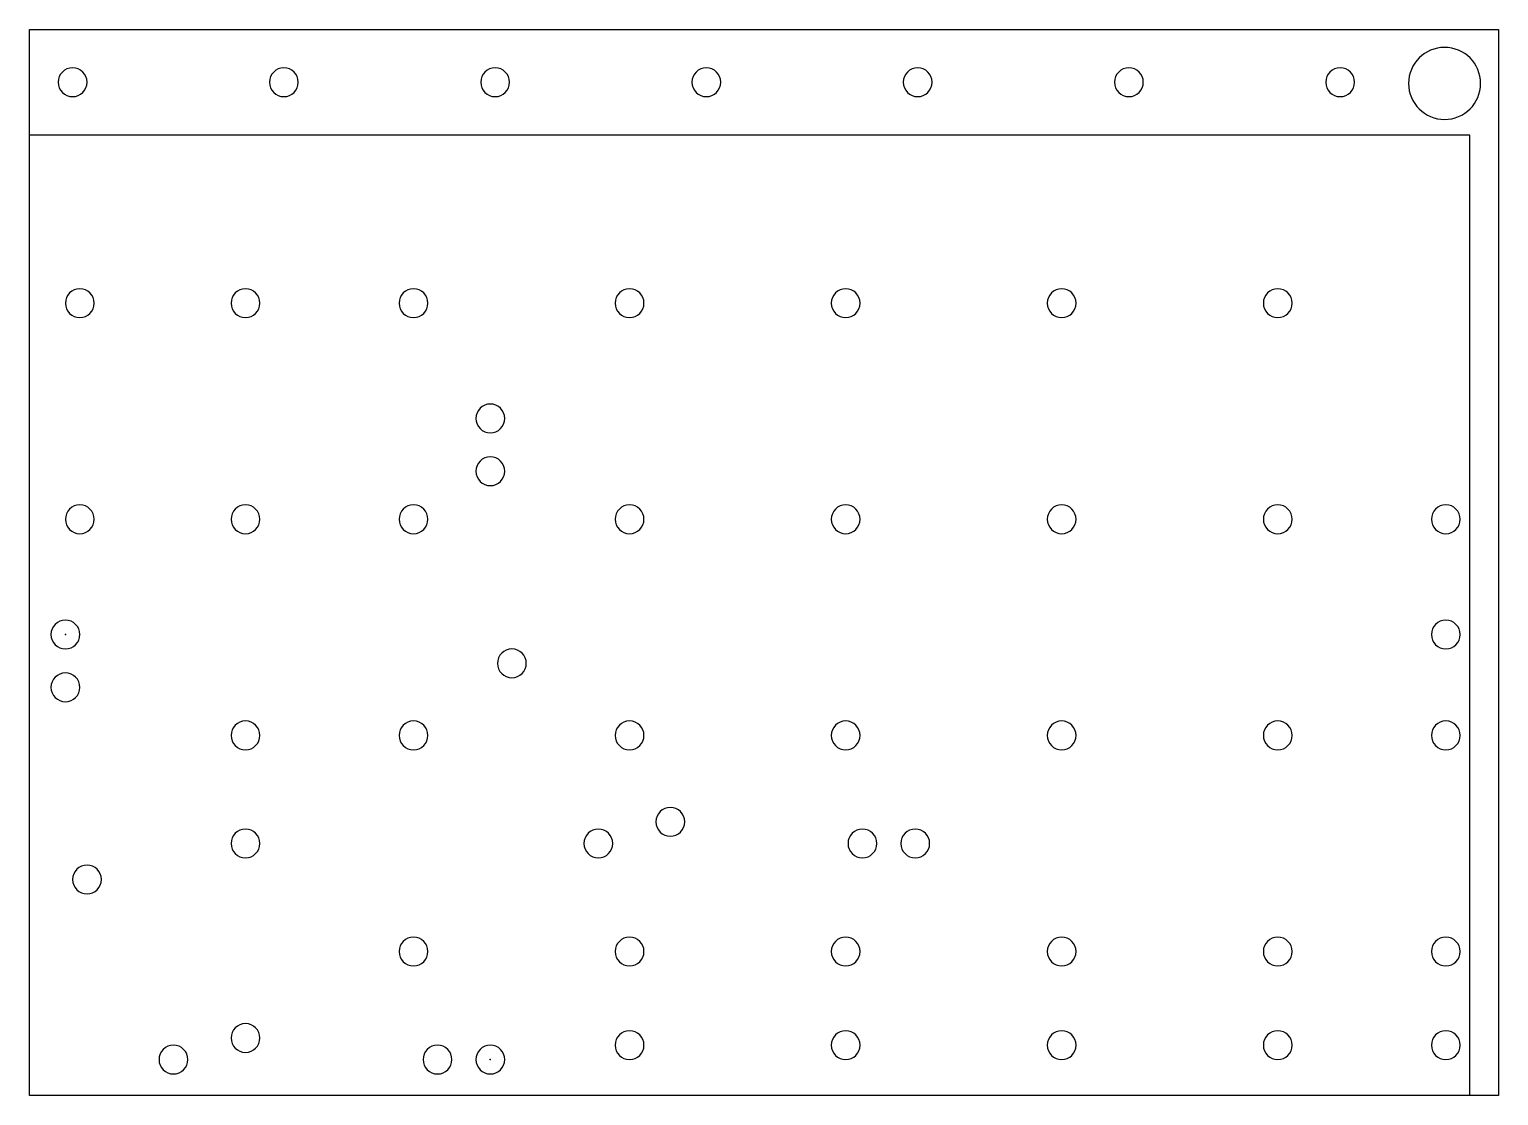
# Model space of a CAD drawing. Header units: millimetres. Extents: x 0 to 306, y 0 to 222.
import ezdxf

# ---------------------------------------------------------------- set-up
doc = ezdxf.new("R2010")
doc.units = ezdxf.units.MM
doc.layers.add('Surfacing', color=1, linetype='Continuous', true_color=0xff0000)

msp = doc.modelspace()

# ---------------------------------------------------------------- linework, layer by layer
at = {"layer": 'Surfacing'}
msp.add_lwpolyline([(0, 222), (306, 222), (306, 0), (0, 0)], close=True, dxfattribs=at)
msp.add_lwpolyline([(300, 0), (300, 200), (0, 200)], dxfattribs=at)
at = {"layer": 'Surfacing', "extrusion": (0, 0, -1)}
for centre, radius in [((-294.75, 210.75), 7.5), ((-9, 211), 3), ((-53, 211), 3), ((-97, 211), 3), ((-141, 211), 3), ((-185, 211), 3), ((-229, 211), 3), ((-273, 211), 3), ((-10.5, 165), 3), ((-45, 165), 3), ((-80, 165), 3), ((-125, 165), 3), ((-170, 165), 3), ((-215, 165), 3), ((-260, 165), 3), ((-96, 141), 3), ((-96, 130), 3), ((-10.5, 120), 3), ((-45, 120), 3), ((-80, 120), 3), ((-125, 120), 3), ((-170, 120), 3), ((-215, 120), 3), ((-260, 120), 3), ((-295, 120), 3), ((-7.5, 96), 3), ((-295, 96), 3), ((-100.5, 90), 3), ((-7.5, 85), 3), ((-45, 75), 3), ((-80, 75), 3), ((-125, 75), 3), ((-170, 75), 3), ((-215, 75), 3), ((-260, 75), 3), ((-295, 75), 3), ((-133.5, 57), 3), ((-45, 52.5), 3), ((-118.5, 52.5), 3), ((-173.5, 52.5), 3), ((-184.5, 52.5), 3), ((-12, 45), 3), ((-80, 30), 3), ((-125, 30), 3), ((-170, 30), 3), ((-215, 30), 3), ((-260, 30), 3), ((-295, 30), 3), ((-45, 12), 3), ((-125, 10.5), 3), ((-170, 10.5), 3), ((-215, 10.5), 3), ((-260, 10.5), 3), ((-295, 10.5), 3), ((-30, 7.5), 3), ((-85, 7.5), 3), ((-96, 7.5), 3)]:
    msp.add_circle(centre, radius, dxfattribs=at)
at = {"layer": 'Surfacing'}
for p in [(7.5, 96), (96, 7.5)]:
    msp.add_point(p, dxfattribs=at)

doc.saveas('drawing.dxf')
